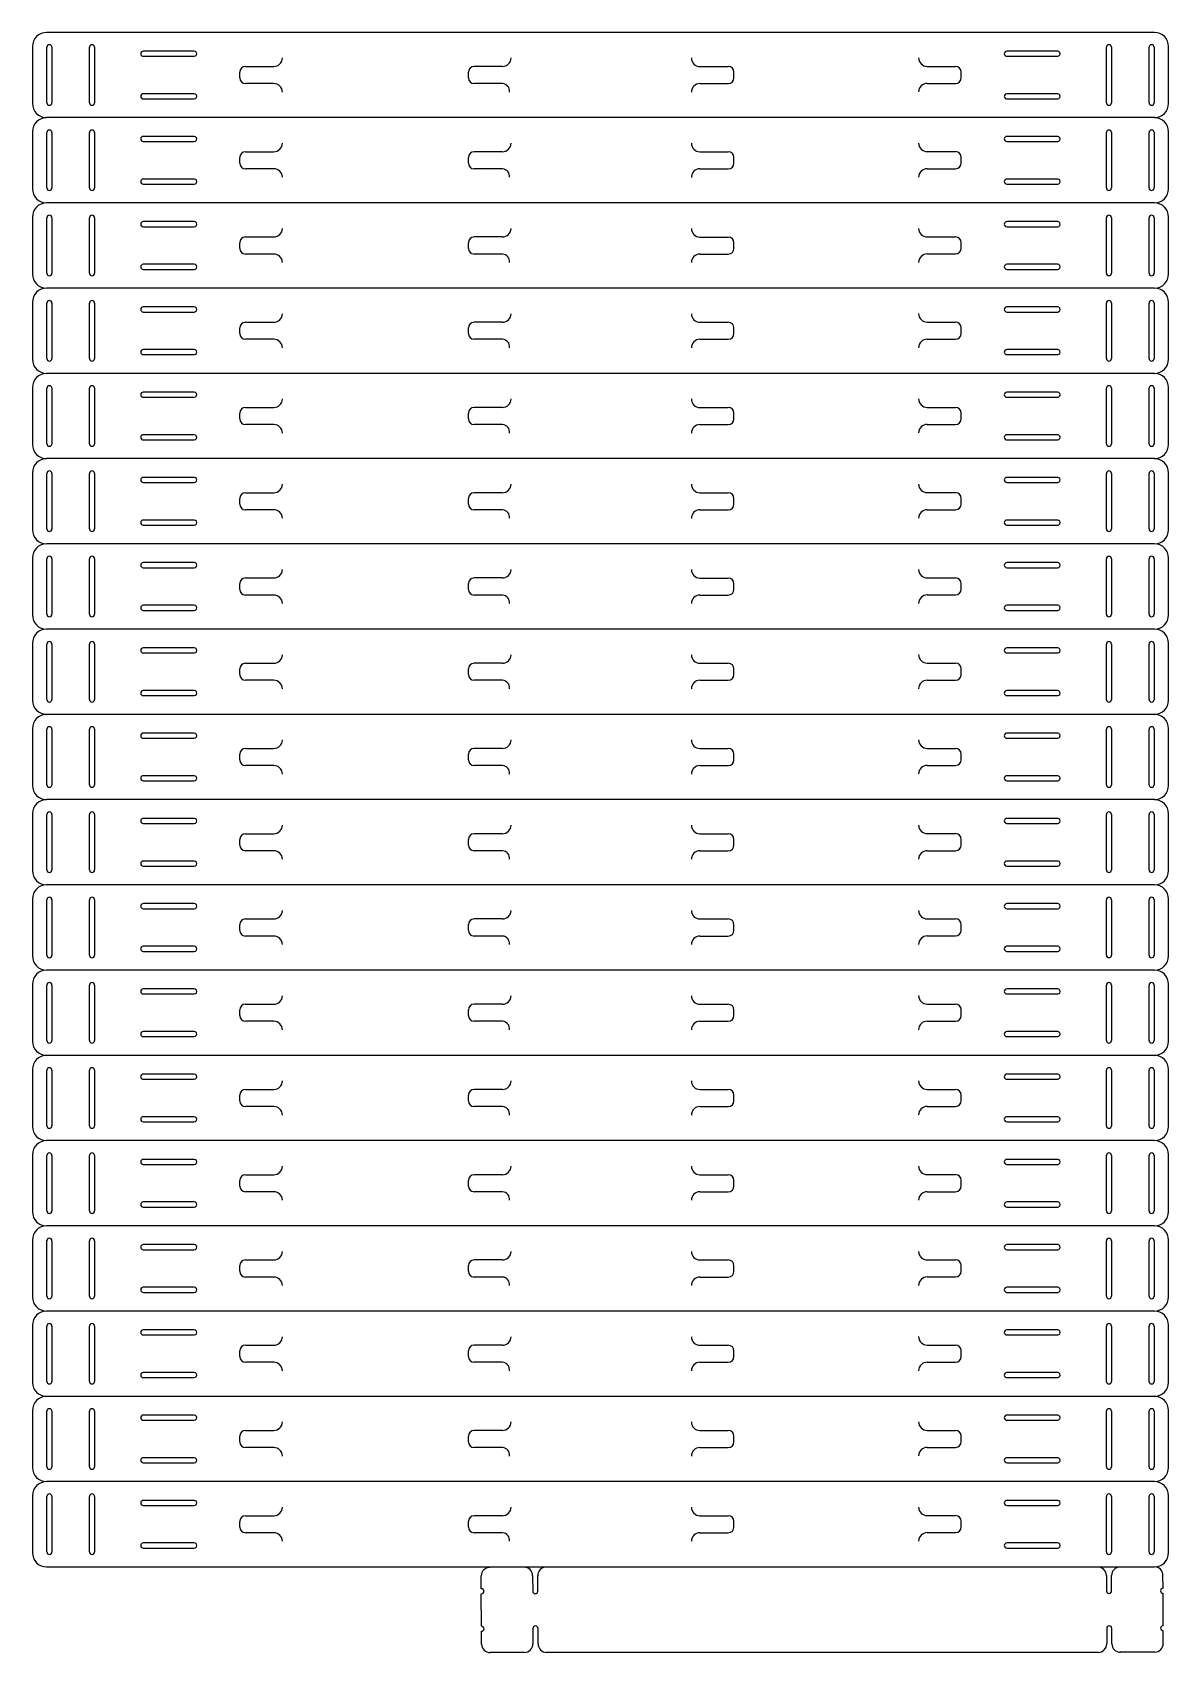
# Model space of a CAD drawing. Header units: millimetres. Extents: x 6 to 888, y 1 to 578.
# Drawn here: x 6 to 406, y 8 to 578 of the extents above; entities that cross this region are included whole.
import ezdxf

# ---------------------------------------------------------------- set-up
doc = ezdxf.new("R2010")
doc.units = ezdxf.units.MM

msp = doc.modelspace()

# ---------------------------------------------------------------- linework, layer by layer
for p, q in [((401.11, 578.48), (11.11, 578.48)), ((6.11, 573.48), (6.11, 553.48)), ((11.21, 553.73), (11.21, 573.23)), ((13.01, 573.23), (13.01, 553.73)), ((26.21, 553.73), (26.21, 573.23)), ((28.01, 573.23), (28.01, 553.73)), ((63.06, 571.88), (45.16, 571.88)), ((367.06, 571.88), (349.16, 571.88)), ((384.21, 553.73), (384.21, 573.23)), ((386.01, 573.23), (386.01, 553.73)), ((399.21, 553.73), (399.21, 573.23)), ((401.01, 573.23), (401.01, 553.73)), ((406.11, 553.48), (406.11, 573.48)), ((45.16, 570.08), (63.06, 570.08)), ((79.11, 562.48), (79.11, 564.48)), ((81.11, 566.48), (91.11, 566.48)), ((159.62, 562.48), (159.62, 564.48)), ((171.62, 566.48), (161.62, 566.48)), ((241.11, 566.47), (251.11, 566.47)), ((253.11, 562.47), (253.11, 564.47)), ((321.12, 566.51), (331.12, 566.51)), ((333.12, 562.51), (333.12, 564.51)), ((349.16, 570.08), (367.06, 570.08)), ((91.11, 560.48), (81.11, 560.48)), ((171.62, 560.48), (161.62, 560.48)), ((241.11, 560.47), (251.11, 560.47)), ((321.12, 560.51), (331.12, 560.51)), ((63.06, 556.88), (45.16, 556.88)), ((45.16, 555.08), (63.06, 555.08)), ((367.06, 556.88), (349.16, 556.88)), ((349.16, 555.08), (367.06, 555.08)), ((401.11, 548.48), (11.11, 548.48)), ((6.11, 543.48), (6.11, 523.48)), ((11.21, 523.73), (11.21, 543.23)), ((13.01, 543.23), (13.01, 523.73)), ((26.21, 523.73), (26.21, 543.23)), ((28.01, 543.23), (28.01, 523.73)), ((63.06, 541.88), (45.16, 541.88)), ((367.06, 541.88), (349.16, 541.88)), ((384.21, 523.73), (384.21, 543.23)), ((386.01, 543.23), (386.01, 523.73)), ((399.21, 523.73), (399.21, 543.23)), ((401.01, 543.23), (401.01, 523.73)), ((406.11, 523.48), (406.11, 543.48)), ((45.16, 540.08), (63.06, 540.08)), ((81.11, 536.48), (91.11, 536.48)), ((171.62, 536.48), (161.62, 536.48)), ((241.11, 536.47), (251.11, 536.47)), ((321.12, 536.51), (331.12, 536.51)), ((349.16, 540.08), (367.06, 540.08)), ((79.11, 532.48), (79.11, 534.48)), ((91.11, 530.48), (81.11, 530.48)), ((159.62, 532.48), (159.62, 534.48)), ((171.62, 530.48), (161.62, 530.48)), ((241.11, 530.47), (251.11, 530.47)), ((253.11, 532.47), (253.11, 534.47)), ((321.12, 530.51), (331.12, 530.51)), ((333.12, 532.51), (333.12, 534.51)), ((63.06, 526.88), (45.16, 526.88)), ((45.16, 525.08), (63.06, 525.08)), ((367.06, 526.88), (349.16, 526.88)), ((349.16, 525.08), (367.06, 525.08)), ((6.11, 513.48), (6.11, 493.48)), ((401.11, 518.48), (11.11, 518.48)), ((11.21, 493.73), (11.21, 513.23)), ((13.01, 513.23), (13.01, 493.73)), ((26.21, 493.73), (26.21, 513.23)), ((28.01, 513.23), (28.01, 493.73)), ((384.21, 493.73), (384.21, 513.23)), ((386.01, 513.23), (386.01, 493.73)), ((399.21, 493.73), (399.21, 513.23)), ((401.01, 513.23), (401.01, 493.73)), ((406.11, 493.48), (406.11, 513.48)), ((63.06, 511.88), (45.16, 511.88)), ((45.16, 510.08), (63.06, 510.08)), ((367.06, 511.88), (349.16, 511.88)), ((349.16, 510.08), (367.06, 510.08)), ((79.11, 502.48), (79.11, 504.48)), ((81.11, 506.48), (91.11, 506.48)), ((159.62, 502.48), (159.62, 504.48)), ((171.62, 506.48), (161.62, 506.48)), ((241.11, 506.47), (251.11, 506.47)), ((253.11, 502.47), (253.11, 504.47)), ((321.12, 506.51), (331.12, 506.51)), ((333.12, 502.51), (333.12, 504.51)), ((63.06, 496.88), (45.16, 496.88)), ((91.11, 500.48), (81.11, 500.48)), ((171.62, 500.48), (161.62, 500.48)), ((241.11, 500.47), (251.11, 500.47)), ((321.12, 500.51), (331.12, 500.51)), ((367.06, 496.88), (349.16, 496.88)), ((45.16, 495.08), (63.06, 495.08)), ((349.16, 495.08), (367.06, 495.08)), ((401.11, 488.48), (11.11, 488.48)), ((6.11, 483.48), (6.11, 463.48)), ((11.21, 463.73), (11.21, 483.23)), ((13.01, 483.23), (13.01, 463.73)), ((26.21, 463.73), (26.21, 483.23)), ((28.01, 483.23), (28.01, 463.73)), ((63.06, 481.88), (45.16, 481.88)), ((45.16, 480.08), (63.06, 480.08)), ((367.06, 481.88), (349.16, 481.88)), ((349.16, 480.08), (367.06, 480.08)), ((384.21, 463.73), (384.21, 483.23)), ((386.01, 483.23), (386.01, 463.73)), ((399.21, 463.73), (399.21, 483.23)), ((401.01, 483.23), (401.01, 463.73)), ((406.11, 463.48), (406.11, 483.48)), ((79.11, 472.48), (79.11, 474.48)), ((81.11, 476.48), (91.11, 476.48)), ((159.62, 472.48), (159.62, 474.48)), ((171.62, 476.48), (161.62, 476.48)), ((241.11, 476.47), (251.11, 476.47)), ((253.11, 472.47), (253.11, 474.47)), ((321.12, 476.51), (331.12, 476.51)), ((333.12, 472.51), (333.12, 474.51)), ((91.11, 470.48), (81.11, 470.48)), ((171.62, 470.48), (161.62, 470.48)), ((241.11, 470.47), (251.11, 470.47)), ((321.12, 470.51), (331.12, 470.51)), ((63.06, 466.88), (45.16, 466.88)), ((45.16, 465.08), (63.06, 465.08)), ((367.06, 466.88), (349.16, 466.88)), ((349.16, 465.08), (367.06, 465.08)), ((401.11, 458.48), (11.11, 458.48)), ((6.11, 453.48), (6.11, 433.48)), ((11.21, 433.73), (11.21, 453.23)), ((13.01, 453.23), (13.01, 433.73)), ((26.21, 433.73), (26.21, 453.23)), ((28.01, 453.23), (28.01, 433.73)), ((63.06, 451.88), (45.16, 451.88)), ((367.06, 451.88), (349.16, 451.88)), ((384.21, 433.73), (384.21, 453.23)), ((386.01, 453.23), (386.01, 433.73)), ((399.21, 433.73), (399.21, 453.23)), ((401.01, 453.23), (401.01, 433.73)), ((406.11, 433.48), (406.11, 453.48)), ((45.16, 450.08), (63.06, 450.08)), ((81.11, 446.48), (91.11, 446.48)), ((171.62, 446.48), (161.62, 446.48)), ((241.11, 446.47), (251.11, 446.47)), ((321.12, 446.51), (331.12, 446.51)), ((349.16, 450.08), (367.06, 450.08)), ((79.11, 442.48), (79.11, 444.48)), ((91.11, 440.48), (81.11, 440.48)), ((159.62, 442.48), (159.62, 444.48)), ((171.62, 440.48), (161.62, 440.48)), ((241.11, 440.47), (251.11, 440.47)), ((253.11, 442.47), (253.11, 444.47)), ((321.12, 440.51), (331.12, 440.51)), ((333.12, 442.51), (333.12, 444.51)), ((63.06, 436.88), (45.16, 436.88)), ((45.16, 435.08), (63.06, 435.08)), ((367.06, 436.88), (349.16, 436.88)), ((349.16, 435.08), (367.06, 435.08)), ((401.11, 428.48), (11.11, 428.48)), ((6.11, 423.48), (6.11, 403.48)), ((11.21, 403.73), (11.21, 423.23)), ((13.01, 423.23), (13.01, 403.73)), ((26.21, 403.73), (26.21, 423.23)), ((28.01, 423.23), (28.01, 403.73)), ((384.21, 403.73), (384.21, 423.23)), ((386.01, 423.23), (386.01, 403.73)), ((399.21, 403.73), (399.21, 423.23)), ((401.01, 423.23), (401.01, 403.73)), ((406.11, 403.48), (406.11, 423.48)), ((63.06, 421.88), (45.16, 421.88)), ((45.16, 420.08), (63.06, 420.08)), ((81.11, 416.48), (91.11, 416.48)), ((171.62, 416.48), (161.62, 416.48)), ((241.11, 416.47), (251.11, 416.47)), ((321.12, 416.51), (331.12, 416.51)), ((367.06, 421.88), (349.16, 421.88)), ((349.16, 420.08), (367.06, 420.08)), ((79.11, 412.48), (79.11, 414.48)), ((159.62, 412.48), (159.62, 414.48)), ((253.11, 412.47), (253.11, 414.47)), ((333.12, 412.51), (333.12, 414.51)), ((63.06, 406.88), (45.16, 406.88)), ((45.16, 405.08), (63.06, 405.08)), ((91.11, 410.48), (81.11, 410.48)), ((171.62, 410.48), (161.62, 410.48)), ((241.11, 410.47), (251.11, 410.47)), ((321.12, 410.51), (331.12, 410.51)), ((367.06, 406.88), (349.16, 406.88)), ((349.16, 405.08), (367.06, 405.08)), ((6.11, 393.48), (6.11, 373.48)), ((401.11, 398.48), (11.11, 398.48)), ((406.11, 373.48), (406.11, 393.48)), ((11.21, 373.73), (11.21, 393.23)), ((13.01, 393.23), (13.01, 373.73)), ((26.21, 373.73), (26.21, 393.23)), ((28.01, 393.23), (28.01, 373.73)), ((63.06, 391.88), (45.16, 391.88)), ((45.16, 390.08), (63.06, 390.08)), ((367.06, 391.88), (349.16, 391.88)), ((349.16, 390.08), (367.06, 390.08)), ((384.21, 373.73), (384.21, 393.23)), ((386.01, 393.23), (386.01, 373.73)), ((399.21, 373.73), (399.21, 393.23)), ((401.01, 393.23), (401.01, 373.73)), ((79.11, 382.48), (79.11, 384.48)), ((81.11, 386.48), (91.11, 386.48)), ((159.62, 382.48), (159.62, 384.48)), ((171.62, 386.48), (161.62, 386.48)), ((241.11, 386.47), (251.11, 386.47)), ((253.11, 382.47), (253.11, 384.47)), ((321.12, 386.51), (331.12, 386.51)), ((333.12, 382.51), (333.12, 384.51)), ((63.06, 376.88), (45.16, 376.88)), ((91.11, 380.48), (81.11, 380.48)), ((171.62, 380.48), (161.62, 380.48)), ((241.11, 380.47), (251.11, 380.47)), ((321.12, 380.51), (331.12, 380.51)), ((367.06, 376.88), (349.16, 376.88)), ((45.16, 375.08), (63.06, 375.08)), ((349.16, 375.08), (367.06, 375.08)), ((401.11, 368.48), (11.11, 368.48)), ((6.11, 363.48), (6.11, 343.48)), ((11.21, 343.73), (11.21, 363.23)), ((13.01, 363.23), (13.01, 343.73)), ((26.21, 343.73), (26.21, 363.23)), ((28.01, 363.23), (28.01, 343.73)), ((63.06, 361.88), (45.16, 361.88)), ((45.16, 360.08), (63.06, 360.08)), ((367.06, 361.88), (349.16, 361.88)), ((349.16, 360.08), (367.06, 360.08)), ((384.21, 343.73), (384.21, 363.23)), ((386.01, 363.23), (386.01, 343.73)), ((399.21, 343.73), (399.21, 363.23)), ((401.01, 363.23), (401.01, 343.73)), ((406.11, 343.48), (406.11, 363.48)), ((79.11, 352.48), (79.11, 354.48)), ((81.11, 356.48), (91.11, 356.48)), ((159.62, 352.48), (159.62, 354.48)), ((171.62, 356.48), (161.62, 356.48)), ((241.11, 356.47), (251.11, 356.47)), ((253.11, 352.47), (253.11, 354.47)), ((321.12, 356.51), (331.12, 356.51)), ((333.12, 352.51), (333.12, 354.51)), ((91.11, 350.48), (81.11, 350.48)), ((171.62, 350.48), (161.62, 350.48)), ((241.11, 350.47), (251.11, 350.47)), ((321.12, 350.51), (331.12, 350.51)), ((63.06, 346.88), (45.16, 346.88)), ((45.16, 345.08), (63.06, 345.08)), ((367.06, 346.88), (349.16, 346.88)), ((349.16, 345.08), (367.06, 345.08)), ((401.11, 338.48), (11.11, 338.48)), ((6.11, 333.48), (6.11, 313.48)), ((11.21, 313.73), (11.21, 333.23)), ((13.01, 333.23), (13.01, 313.73)), ((26.21, 313.73), (26.21, 333.23)), ((28.01, 333.23), (28.01, 313.73)), ((63.06, 331.88), (45.16, 331.88)), ((367.06, 331.88), (349.16, 331.88)), ((384.21, 313.73), (384.21, 333.23)), ((386.01, 333.23), (386.01, 313.73)), ((399.21, 313.73), (399.21, 333.23)), ((401.01, 333.23), (401.01, 313.73)), ((406.11, 313.48), (406.11, 333.48)), ((45.16, 330.08), (63.06, 330.08)), ((81.11, 326.48), (91.11, 326.48)), ((171.62, 326.48), (161.62, 326.48)), ((241.11, 326.47), (251.11, 326.47)), ((321.12, 326.51), (331.12, 326.51)), ((349.16, 330.08), (367.06, 330.08)), ((79.11, 322.48), (79.11, 324.48)), ((91.11, 320.48), (81.11, 320.48)), ((159.62, 322.48), (159.62, 324.48)), ((171.62, 320.48), (161.62, 320.48)), ((241.11, 320.47), (251.11, 320.47)), ((253.11, 322.47), (253.11, 324.47)), ((321.12, 320.51), (331.12, 320.51)), ((333.12, 322.51), (333.12, 324.51)), ((63.06, 316.88), (45.16, 316.88)), ((45.16, 315.08), (63.06, 315.08)), ((367.06, 316.88), (349.16, 316.88)), ((349.16, 315.08), (367.06, 315.08)), ((401.11, 308.48), (11.11, 308.48)), ((6.11, 303.48), (6.11, 283.48)), ((11.21, 283.73), (11.21, 303.23)), ((13.01, 303.23), (13.01, 283.73)), ((26.21, 283.73), (26.21, 303.23)), ((28.01, 303.23), (28.01, 283.73)), ((384.21, 283.73), (384.21, 303.23)), ((386.01, 303.23), (386.01, 283.73)), ((399.21, 283.73), (399.21, 303.23)), ((401.01, 303.23), (401.01, 283.73)), ((406.11, 283.48), (406.11, 303.48)), ((63.06, 301.88), (45.16, 301.88)), ((45.16, 300.08), (63.06, 300.08)), ((321.12, 296.51), (331.12, 296.51)), ((367.06, 301.88), (349.16, 301.88)), ((349.16, 300.08), (367.06, 300.08)), ((79.11, 292.48), (79.11, 294.48)), ((81.11, 296.48), (91.11, 296.48)), ((159.62, 292.48), (159.62, 294.48)), ((171.62, 296.48), (161.62, 296.48)), ((241.11, 296.47), (251.11, 296.47)), ((253.11, 292.47), (253.11, 294.47)), ((333.12, 292.51), (333.12, 294.51)), ((63.06, 286.88), (45.16, 286.88)), ((91.11, 290.48), (81.11, 290.48)), ((171.62, 290.48), (161.62, 290.48)), ((241.11, 290.47), (251.11, 290.47)), ((321.12, 290.51), (331.12, 290.51)), ((367.06, 286.88), (349.16, 286.88)), ((45.16, 285.08), (63.06, 285.08)), ((349.16, 285.08), (367.06, 285.08)), ((401.11, 278.48), (11.11, 278.48)), ((6.11, 273.48), (6.11, 253.48)), ((11.21, 253.73), (11.21, 273.23)), ((13.01, 273.23), (13.01, 253.73)), ((26.21, 253.73), (26.21, 273.23)), ((28.01, 273.23), (28.01, 253.73)), ((63.06, 271.88), (45.16, 271.88)), ((45.16, 270.08), (63.06, 270.08)), ((367.06, 271.88), (349.16, 271.88)), ((349.16, 270.08), (367.06, 270.08)), ((384.21, 253.73), (384.21, 273.23)), ((386.01, 273.23), (386.01, 253.73)), ((399.21, 253.73), (399.21, 273.23)), ((401.01, 273.23), (401.01, 253.73)), ((406.11, 253.48), (406.11, 273.48)), ((79.11, 262.48), (79.11, 264.48)), ((81.11, 266.48), (91.11, 266.48)), ((159.62, 262.48), (159.62, 264.48)), ((171.62, 266.48), (161.62, 266.48)), ((241.11, 266.47), (251.11, 266.47)), ((253.11, 262.47), (253.11, 264.47)), ((321.12, 266.51), (331.12, 266.51)), ((333.12, 262.51), (333.12, 264.51)), ((63.06, 256.88), (45.16, 256.88)), ((91.11, 260.48), (81.11, 260.48)), ((171.62, 260.48), (161.62, 260.48)), ((241.11, 260.47), (251.11, 260.47)), ((321.12, 260.51), (331.12, 260.51)), ((367.06, 256.88), (349.16, 256.88)), ((45.16, 255.08), (63.06, 255.08)), ((349.16, 255.08), (367.06, 255.08)), ((401.11, 248.48), (11.11, 248.48)), ((6.11, 243.48), (6.11, 223.48)), ((11.21, 223.73), (11.21, 243.23)), ((13.01, 243.23), (13.01, 223.73)), ((26.21, 223.73), (26.21, 243.23)), ((28.01, 243.23), (28.01, 223.73)), ((63.06, 241.88), (45.16, 241.88)), ((45.16, 240.08), (63.06, 240.08)), ((367.06, 241.88), (349.16, 241.88)), ((349.16, 240.08), (367.06, 240.08)), ((384.21, 223.73), (384.21, 243.23)), ((386.01, 243.23), (386.01, 223.73)), ((399.21, 223.73), (399.21, 243.23)), ((401.01, 243.23), (401.01, 223.73)), ((406.11, 223.48), (406.11, 243.48)), ((79.11, 232.48), (79.11, 234.48)), ((81.11, 236.48), (91.11, 236.48)), ((159.62, 232.48), (159.62, 234.48)), ((171.62, 236.48), (161.62, 236.48)), ((241.11, 236.47), (251.11, 236.47)), ((253.11, 232.47), (253.11, 234.47)), ((321.12, 236.51), (331.12, 236.51)), ((333.12, 232.51), (333.12, 234.51)), ((91.11, 230.48), (81.11, 230.48)), ((171.62, 230.48), (161.62, 230.48)), ((241.11, 230.47), (251.11, 230.47)), ((321.12, 230.51), (331.12, 230.51)), ((63.06, 226.88), (45.16, 226.88)), ((45.16, 225.08), (63.06, 225.08)), ((367.06, 226.88), (349.16, 226.88)), ((349.16, 225.08), (367.06, 225.08)), ((401.11, 218.48), (11.11, 218.48)), ((6.11, 213.48), (6.11, 193.48)), ((11.21, 193.73), (11.21, 213.23)), ((13.01, 213.23), (13.01, 193.73)), ((26.21, 193.73), (26.21, 213.23)), ((28.01, 213.23), (28.01, 193.73)), ((63.06, 211.88), (45.16, 211.88)), ((367.06, 211.88), (349.16, 211.88)), ((384.21, 193.73), (384.21, 213.23)), ((386.01, 213.23), (386.01, 193.73)), ((399.21, 193.73), (399.21, 213.23)), ((401.01, 213.23), (401.01, 193.73)), ((406.11, 193.48), (406.11, 213.48)), ((45.16, 210.08), (63.06, 210.08)), ((81.11, 206.48), (91.11, 206.48)), ((171.62, 206.48), (161.62, 206.48)), ((241.11, 206.47), (251.11, 206.47)), ((321.12, 206.51), (331.12, 206.51)), ((349.16, 210.08), (367.06, 210.08)), ((79.11, 202.48), (79.11, 204.48)), ((91.11, 200.48), (81.11, 200.48)), ((159.62, 202.48), (159.62, 204.48)), ((171.62, 200.48), (161.62, 200.48)), ((241.11, 200.47), (251.11, 200.47)), ((253.11, 202.47), (253.11, 204.47)), ((321.12, 200.51), (331.12, 200.51)), ((333.12, 202.51), (333.12, 204.51)), ((63.06, 196.88), (45.16, 196.88)), ((45.16, 195.08), (63.06, 195.08)), ((367.06, 196.88), (349.16, 196.88)), ((349.16, 195.08), (367.06, 195.08)), ((401.11, 188.48), (11.11, 188.48)), ((6.11, 183.48), (6.11, 163.48)), ((11.21, 163.73), (11.21, 183.23)), ((13.01, 183.23), (13.01, 163.73)), ((26.21, 163.73), (26.21, 183.23)), ((28.01, 183.23), (28.01, 163.73)), ((384.21, 163.73), (384.21, 183.23)), ((386.01, 183.23), (386.01, 163.73)), ((399.21, 163.73), (399.21, 183.23)), ((401.01, 183.23), (401.01, 163.73)), ((406.11, 163.48), (406.11, 183.48)), ((63.06, 181.88), (45.16, 181.88)), ((45.16, 180.08), (63.06, 180.08)), ((367.06, 181.88), (349.16, 181.88)), ((349.16, 180.08), (367.06, 180.08)), ((79.11, 172.48), (79.11, 174.48)), ((81.11, 176.48), (91.11, 176.48)), ((159.62, 172.48), (159.62, 174.48)), ((171.62, 176.48), (161.62, 176.48)), ((241.11, 176.47), (251.11, 176.47)), ((253.11, 172.47), (253.11, 174.47)), ((321.12, 176.51), (331.12, 176.51)), ((333.12, 172.51), (333.12, 174.51)), ((63.06, 166.88), (45.16, 166.88)), ((91.11, 170.48), (81.11, 170.48)), ((171.62, 170.48), (161.62, 170.48)), ((241.11, 170.47), (251.11, 170.47)), ((321.12, 170.51), (331.12, 170.51)), ((367.06, 166.88), (349.16, 166.88)), ((45.16, 165.08), (63.06, 165.08)), ((349.16, 165.08), (367.06, 165.08)), ((401.11, 158.48), (11.11, 158.48)), ((6.11, 153.48), (6.11, 133.48)), ((11.21, 133.73), (11.21, 153.23)), ((13.01, 153.23), (13.01, 133.73)), ((26.21, 133.73), (26.21, 153.23)), ((28.01, 153.23), (28.01, 133.73)), ((63.06, 151.88), (45.16, 151.88)), ((45.16, 150.08), (63.06, 150.08)), ((367.06, 151.88), (349.16, 151.88)), ((349.16, 150.08), (367.06, 150.08)), ((384.21, 133.73), (384.21, 153.23)), ((386.01, 153.23), (386.01, 133.73)), ((399.21, 133.73), (399.21, 153.23)), ((401.01, 153.23), (401.01, 133.73)), ((406.11, 133.48), (406.11, 153.48)), ((79.11, 142.48), (79.11, 144.48)), ((81.11, 146.48), (91.11, 146.48)), ((159.62, 142.48), (159.62, 144.48)), ((171.62, 146.48), (161.62, 146.48)), ((241.11, 146.47), (251.11, 146.47)), ((253.11, 142.47), (253.11, 144.47)), ((321.12, 146.51), (331.12, 146.51)), ((333.12, 142.51), (333.12, 144.51)), ((63.06, 136.88), (45.16, 136.88)), ((91.11, 140.48), (81.11, 140.48)), ((171.62, 140.48), (161.62, 140.48)), ((241.11, 140.47), (251.11, 140.47)), ((321.12, 140.51), (331.12, 140.51)), ((367.06, 136.88), (349.16, 136.88)), ((45.16, 135.08), (63.06, 135.08)), ((349.16, 135.08), (367.06, 135.08)), ((401.11, 128.48), (11.11, 128.48)), ((6.11, 123.48), (6.11, 103.48)), ((11.21, 103.73), (11.21, 123.23)), ((13.01, 123.23), (13.01, 103.73)), ((26.21, 103.73), (26.21, 123.23)), ((28.01, 123.23), (28.01, 103.73)), ((63.06, 121.88), (45.16, 121.88)), ((45.16, 120.08), (63.06, 120.08)), ((367.06, 121.88), (349.16, 121.88)), ((349.16, 120.08), (367.06, 120.08)), ((384.21, 103.73), (384.21, 123.23)), ((386.01, 123.23), (386.01, 103.73)), ((399.21, 103.73), (399.21, 123.23)), ((401.01, 123.23), (401.01, 103.73)), ((406.11, 103.48), (406.11, 123.48)), ((79.11, 112.48), (79.11, 114.48)), ((81.11, 116.48), (91.11, 116.48)), ((159.62, 112.48), (159.62, 114.48)), ((171.62, 116.48), (161.62, 116.48)), ((241.11, 116.47), (251.11, 116.47)), ((253.11, 112.47), (253.11, 114.47)), ((321.12, 116.51), (331.12, 116.51)), ((333.12, 112.51), (333.12, 114.51)), ((91.11, 110.48), (81.11, 110.48)), ((171.62, 110.48), (161.62, 110.48)), ((241.11, 110.47), (251.11, 110.47)), ((321.12, 110.51), (331.12, 110.51)), ((63.06, 106.88), (45.16, 106.88)), ((45.16, 105.08), (63.06, 105.08)), ((367.06, 106.88), (349.16, 106.88)), ((349.16, 105.08), (367.06, 105.08)), ((401.11, 98.48), (11.11, 98.48)), ((6.11, 93.48), (6.11, 73.48)), ((11.21, 73.73), (11.21, 93.23)), ((13.01, 93.23), (13.01, 73.73)), ((26.21, 73.73), (26.21, 93.23)), ((28.01, 93.23), (28.01, 73.73)), ((63.06, 91.88), (45.16, 91.88)), ((367.06, 91.88), (349.16, 91.88)), ((384.21, 73.73), (384.21, 93.23)), ((386.01, 93.23), (386.01, 73.73)), ((399.21, 73.73), (399.21, 93.23)), ((401.01, 93.23), (401.01, 73.73)), ((406.11, 73.48), (406.11, 93.48)), ((45.16, 90.08), (63.06, 90.08)), ((81.11, 86.48), (91.11, 86.48)), ((171.62, 86.48), (161.62, 86.48)), ((241.11, 86.47), (251.11, 86.47)), ((321.12, 86.51), (331.12, 86.51)), ((349.16, 90.08), (367.06, 90.08)), ((79.11, 82.48), (79.11, 84.48)), ((91.11, 80.48), (81.11, 80.48)), ((159.62, 82.48), (159.62, 84.48)), ((171.62, 80.48), (161.62, 80.48)), ((241.11, 80.47), (251.11, 80.47)), ((253.11, 82.47), (253.11, 84.47)), ((321.12, 80.51), (331.12, 80.51)), ((333.12, 82.51), (333.12, 84.51)), ((63.06, 76.88), (45.16, 76.88)), ((45.16, 75.08), (63.06, 75.08)), ((367.06, 76.88), (349.16, 76.88)), ((349.16, 75.08), (367.06, 75.08)), ((401.11, 68.48), (11.11, 68.48)), ((6.11, 63.48), (6.11, 43.48)), ((11.21, 43.73), (11.21, 63.23)), ((13.01, 63.23), (13.01, 43.73)), ((26.21, 43.73), (26.21, 63.23)), ((28.01, 63.23), (28.01, 43.73)), ((384.21, 43.73), (384.21, 63.23)), ((386.01, 63.23), (386.01, 43.73)), ((399.21, 43.73), (399.21, 63.23)), ((401.01, 63.23), (401.01, 43.73)), ((406.11, 43.48), (406.11, 63.48)), ((63.06, 61.88), (45.16, 61.88)), ((45.16, 60.08), (63.06, 60.08)), ((367.06, 61.88), (349.16, 61.88)), ((349.16, 60.08), (367.06, 60.08)), ((79.11, 52.48), (79.11, 54.48)), ((81.11, 56.48), (91.11, 56.48)), ((159.62, 52.48), (159.62, 54.48)), ((171.62, 56.48), (161.62, 56.48)), ((241.11, 56.47), (251.11, 56.47)), ((253.11, 52.47), (253.11, 54.47)), ((321.12, 56.51), (331.12, 56.51)), ((333.12, 52.51), (333.12, 54.51)), ((63.06, 46.88), (45.16, 46.88)), ((91.11, 50.48), (81.11, 50.48)), ((171.62, 50.48), (161.62, 50.48)), ((241.11, 50.47), (251.11, 50.47)), ((321.12, 50.51), (331.12, 50.51)), ((367.06, 46.88), (349.16, 46.88)), ((45.16, 45.08), (63.06, 45.08)), ((349.16, 45.08), (367.06, 45.08)), ((11.11, 38.48), (401.11, 38.48)), ((164.15, 30.79), (164.13, 35.29)), ((182.23, 35.37), (182.26, 29.97)), ((184.06, 29.98), (184.03, 35.38)), ((384.23, 35.4), (384.25, 30)), ((386.05, 30.01), (386.03, 35.41)), ((404.15, 30.99), (404.13, 35.49)), ((164.21, 17.59), (164.16, 28.99)), ((404.2, 17.79), (404.15, 29.19)), ((164.24, 11.29), (164.22, 15.79)), ((182.31, 16.77), (182.34, 11.37)), ((184.14, 11.38), (184.11, 16.78)), ((384.31, 16.8), (384.33, 11.4)), ((386.13, 11.41), (386.11, 16.81)), ((404.23, 11.49), (404.21, 15.99)), ((179.35, 8.36), (167.12, 8.3)), ((381.34, 8.39), (187.02, 8.39)), ((401.11, 8.48), (389.01, 8.42)), ((401.24, 8.48), (389.14, 8.42))]:
    msp.add_line(p, q)
for centre, radius, start, end in [((11.11, 573.48), 5, 90, 180), ((401.11, 573.48), 5, 0, 90), ((12.11, 573.23), 0.9, 0, 180), ((27.11, 573.23), 0.9, 0, 180), ((45.16, 570.98), 0.9, 90, 269.9777), ((63.06, 570.98), 0.9, 270, 90.0011), ((349.16, 570.98), 0.9, 90, 269.9777), ((367.06, 570.98), 0.9, 270, 90.0011), ((385.11, 573.23), 0.9, 0, 180), ((400.11, 573.23), 0.9, 0, 180), ((81.11, 564.48), 2, 90, 180), ((161.62, 564.48), 2, 90, 180), ((251.11, 564.47), 2, 0, 90), ((331.12, 564.51), 2, 0, 90), ((81.11, 562.48), 2, 180, 270), ((161.62, 562.48), 2, 180, 270), ((251.11, 562.47), 2, 270, 0), ((331.12, 562.51), 2, 270, 0), ((11.11, 553.48), 5, 180, 270), ((12.11, 553.73), 0.9, 180, 0), ((27.11, 553.73), 0.9, 180, 0), ((45.16, 555.98), 0.9, 90, 269.9777), ((63.06, 555.98), 0.9, 270, 90.0011), ((349.16, 555.98), 0.9, 90, 269.9777), ((367.06, 555.98), 0.9, 270, 90.0011), ((385.11, 553.73), 0.9, 180, 0), ((400.11, 553.73), 0.9, 180, 0), ((401.11, 553.48), 5, 270, 0), ((11.11, 543.48), 5, 90, 180), ((401.11, 543.48), 5, 0, 90), ((12.11, 543.23), 0.9, 0, 180), ((27.11, 543.23), 0.9, 0, 180), ((45.16, 540.98), 0.9, 90, 269.9777), ((63.06, 540.98), 0.9, 270, 90.0011), ((349.16, 540.98), 0.9, 90, 269.9777), ((367.06, 540.98), 0.9, 270, 90.0011), ((385.11, 543.23), 0.9, 0, 180), ((400.11, 543.23), 0.9, 0, 180), ((81.11, 534.48), 2, 90, 180), ((161.62, 534.48), 2, 90, 180), ((251.11, 534.47), 2, 0, 90), ((331.12, 534.51), 2, 0, 90), ((81.11, 532.48), 2, 180, 270), ((161.62, 532.48), 2, 180, 270), ((251.11, 532.47), 2, 270, 0), ((331.12, 532.51), 2, 270, 0), ((45.16, 525.98), 0.9, 90, 269.9777), ((63.06, 525.98), 0.9, 270, 90.0011), ((349.16, 525.98), 0.9, 90, 269.9777), ((367.06, 525.98), 0.9, 270, 90.0011), ((11.11, 523.48), 5, 180, 270), ((12.11, 523.73), 0.9, 180, 0), ((27.11, 523.73), 0.9, 180, 0), ((385.11, 523.73), 0.9, 180, 0), ((400.11, 523.73), 0.9, 180, 0), ((401.11, 523.48), 5, 270, 0), ((11.11, 513.48), 5, 90, 180), ((12.11, 513.23), 0.9, 0, 180), ((27.11, 513.23), 0.9, 0, 180), ((385.11, 513.23), 0.9, 0, 180), ((400.11, 513.23), 0.9, 0, 180), ((401.11, 513.48), 5, 0, 90), ((45.16, 510.98), 0.9, 90, 269.9777), ((63.06, 510.98), 0.9, 270, 90.0011), ((349.16, 510.98), 0.9, 90, 269.9777), ((367.06, 510.98), 0.9, 270, 90.0011), ((81.11, 504.48), 2, 90, 180), ((81.11, 502.48), 2, 180, 270), ((161.62, 504.48), 2, 90, 180), ((161.62, 502.48), 2, 180, 270), ((251.11, 504.47), 2, 0, 90), ((251.11, 502.47), 2, 270, 0), ((331.12, 504.51), 2, 0, 90), ((331.12, 502.51), 2, 270, 0), ((45.16, 495.98), 0.9, 90, 269.9777), ((63.06, 495.98), 0.9, 270, 90.0011), ((349.16, 495.98), 0.9, 90, 269.9777), ((367.06, 495.98), 0.9, 270, 90.0011), ((11.11, 493.48), 5, 180, 270), ((12.11, 493.73), 0.9, 180, 0), ((27.11, 493.73), 0.9, 180, 0), ((385.11, 493.73), 0.9, 180, 0), ((400.11, 493.73), 0.9, 180, 0), ((401.11, 493.48), 5, 270, 0), ((11.11, 483.48), 5, 90, 180), ((401.11, 483.48), 5, 0, 90), ((12.11, 483.23), 0.9, 0, 180), ((27.11, 483.23), 0.9, 0, 180), ((45.16, 480.98), 0.9, 90, 269.9777), ((63.06, 480.98), 0.9, 270, 90.0011), ((349.16, 480.98), 0.9, 90, 269.9777), ((367.06, 480.98), 0.9, 270, 90.0011), ((385.11, 483.23), 0.9, 0, 180), ((400.11, 483.23), 0.9, 0, 180), ((81.11, 474.48), 2, 90, 180), ((161.62, 474.48), 2, 90, 180), ((251.11, 474.47), 2, 0, 90), ((331.12, 474.51), 2, 0, 90), ((81.11, 472.48), 2, 180, 270), ((161.62, 472.48), 2, 180, 270), ((251.11, 472.47), 2, 270, 0), ((331.12, 472.51), 2, 270, 0), ((11.11, 463.48), 5, 180, 270), ((12.11, 463.73), 0.9, 180, 0), ((27.11, 463.73), 0.9, 180, 0), ((45.16, 465.98), 0.9, 90, 269.9777), ((63.06, 465.98), 0.9, 270, 90.0011), ((349.16, 465.98), 0.9, 90, 269.9777), ((367.06, 465.98), 0.9, 270, 90.0011), ((385.11, 463.73), 0.9, 180, 0), ((400.11, 463.73), 0.9, 180, 0), ((401.11, 463.48), 5, 270, 0), ((11.11, 453.48), 5, 90, 180), ((401.11, 453.48), 5, 0, 90), ((12.11, 453.23), 0.9, 0, 180), ((27.11, 453.23), 0.9, 0, 180), ((45.16, 450.98), 0.9, 90, 269.9777), ((63.06, 450.98), 0.9, 270, 90.0011), ((349.16, 450.98), 0.9, 90, 269.9777), ((367.06, 450.98), 0.9, 270, 90.0011), ((385.11, 453.23), 0.9, 0, 180), ((400.11, 453.23), 0.9, 0, 180), ((81.11, 444.48), 2, 90, 180), ((161.62, 444.48), 2, 90, 180), ((251.11, 444.47), 2, 0, 90), ((331.12, 444.51), 2, 0, 90), ((81.11, 442.48), 2, 180, 270), ((161.62, 442.48), 2, 180, 270), ((251.11, 442.47), 2, 270, 0), ((331.12, 442.51), 2, 270, 0), ((11.11, 433.48), 5, 180, 270), ((12.11, 433.73), 0.9, 180, 0), ((27.11, 433.73), 0.9, 180, 0), ((45.16, 435.98), 0.9, 90, 269.9777), ((63.06, 435.98), 0.9, 270, 90.0011), ((349.16, 435.98), 0.9, 90, 269.9777), ((367.06, 435.98), 0.9, 270, 90.0011), ((385.11, 433.73), 0.9, 180, 0), ((400.11, 433.73), 0.9, 180, 0), ((401.11, 433.48), 5, 270, 0), ((11.11, 423.48), 5, 90, 180), ((401.11, 423.48), 5, 0, 90), ((12.11, 423.23), 0.9, 0, 180), ((27.11, 423.23), 0.9, 0, 180), ((385.11, 423.23), 0.9, 0, 180), ((400.11, 423.23), 0.9, 0, 180), ((45.16, 420.98), 0.9, 90, 269.9777), ((63.06, 420.98), 0.9, 270, 90.0011), ((81.11, 414.48), 2, 90, 180), ((161.62, 414.48), 2, 90, 180), ((251.11, 414.47), 2, 0, 90), ((331.12, 414.51), 2, 0, 90), ((349.16, 420.98), 0.9, 90, 269.9777), ((367.06, 420.98), 0.9, 270, 90.0011), ((81.11, 412.48), 2, 180, 270), ((161.62, 412.48), 2, 180, 270), ((251.11, 412.47), 2, 270, 0), ((331.12, 412.51), 2, 270, 0), ((45.16, 405.98), 0.9, 90, 269.9777), ((63.06, 405.98), 0.9, 270, 90.0011), ((349.16, 405.98), 0.9, 90, 269.9777), ((367.06, 405.98), 0.9, 270, 90.0011), ((11.11, 403.48), 5, 180, 270), ((12.11, 403.73), 0.9, 180, 0), ((27.11, 403.73), 0.9, 180, 0), ((385.11, 403.73), 0.9, 180, 0), ((400.11, 403.73), 0.9, 180, 0), ((401.11, 403.48), 5, 270, 0), ((11.11, 393.48), 5, 90, 180), ((12.11, 393.23), 0.9, 0, 180), ((27.11, 393.23), 0.9, 0, 180), ((385.11, 393.23), 0.9, 0, 180), ((400.11, 393.23), 0.9, 0, 180), ((401.11, 393.48), 5, 0, 90), ((45.16, 390.98), 0.9, 90, 269.9777), ((63.06, 390.98), 0.9, 270, 90.0011), ((349.16, 390.98), 0.9, 90, 269.9777), ((367.06, 390.98), 0.9, 270, 90.0011), ((81.11, 384.48), 2, 90, 180), ((81.11, 382.48), 2, 180, 270), ((161.62, 384.48), 2, 90, 180), ((161.62, 382.48), 2, 180, 270), ((251.11, 384.47), 2, 0, 90), ((251.11, 382.47), 2, 270, 0), ((331.12, 384.51), 2, 0, 90), ((331.12, 382.51), 2, 270, 0), ((45.16, 375.98), 0.9, 90, 269.9777), ((63.06, 375.98), 0.9, 270, 90.0011), ((349.16, 375.98), 0.9, 90, 269.9777), ((367.06, 375.98), 0.9, 270, 90.0011), ((11.11, 373.48), 5, 180, 270), ((12.11, 373.73), 0.9, 180, 0), ((27.11, 373.73), 0.9, 180, 0), ((385.11, 373.73), 0.9, 180, 0), ((400.11, 373.73), 0.9, 180, 0), ((401.11, 373.48), 5, 270, 0), ((11.11, 363.48), 5, 90, 180), ((401.11, 363.48), 5, 0, 90), ((12.11, 363.23), 0.9, 0, 180), ((27.11, 363.23), 0.9, 0, 180), ((45.16, 360.98), 0.9, 90, 269.9777), ((63.06, 360.98), 0.9, 270, 90.0011), ((349.16, 360.98), 0.9, 90, 269.9777), ((367.06, 360.98), 0.9, 270, 90.0011), ((385.11, 363.23), 0.9, 0, 180), ((400.11, 363.23), 0.9, 0, 180), ((81.11, 354.48), 2, 90, 180), ((161.62, 354.48), 2, 90, 180), ((251.11, 354.47), 2, 0, 90), ((331.12, 354.51), 2, 0, 90), ((81.11, 352.48), 2, 180, 270), ((161.62, 352.48), 2, 180, 270), ((251.11, 352.47), 2, 270, 0), ((331.12, 352.51), 2, 270, 0), ((11.11, 343.48), 5, 180, 270), ((12.11, 343.73), 0.9, 180, 0), ((27.11, 343.73), 0.9, 180, 0), ((45.16, 345.98), 0.9, 90, 269.9777), ((63.06, 345.98), 0.9, 270, 90.0011), ((349.16, 345.98), 0.9, 90, 269.9777), ((367.06, 345.98), 0.9, 270, 90.0011), ((385.11, 343.73), 0.9, 180, 0), ((400.11, 343.73), 0.9, 180, 0), ((401.11, 343.48), 5, 270, 0), ((11.11, 333.48), 5, 90, 180), ((401.11, 333.48), 5, 0, 90), ((12.11, 333.23), 0.9, 0, 180), ((27.11, 333.23), 0.9, 0, 180), ((45.16, 330.98), 0.9, 90, 269.9777), ((63.06, 330.98), 0.9, 270, 90.0011), ((349.16, 330.98), 0.9, 90, 269.9777), ((367.06, 330.98), 0.9, 270, 90.0011), ((385.11, 333.23), 0.9, 0, 180), ((400.11, 333.23), 0.9, 0, 180), ((81.11, 324.48), 2, 90, 180), ((161.62, 324.48), 2, 90, 180), ((251.11, 324.47), 2, 0, 90), ((331.12, 324.51), 2, 0, 90), ((81.11, 322.48), 2, 180, 270), ((161.62, 322.48), 2, 180, 270), ((251.11, 322.47), 2, 270, 0), ((331.12, 322.51), 2, 270, 0), ((12.11, 313.73), 0.9, 180, 0), ((27.11, 313.73), 0.9, 180, 0), ((45.16, 315.98), 0.9, 90, 269.9777), ((63.06, 315.98), 0.9, 270, 90.0011), ((349.16, 315.98), 0.9, 90, 269.9777), ((367.06, 315.98), 0.9, 270, 90.0011), ((385.11, 313.73), 0.9, 180, 0), ((400.11, 313.73), 0.9, 180, 0), ((11.11, 313.48), 5, 180, 270), ((11.11, 303.48), 5, 90, 180), ((401.11, 313.48), 5, 270, 0), ((401.11, 303.48), 5, 0, 90), ((12.11, 303.23), 0.9, 0, 180), ((27.11, 303.23), 0.9, 0, 180), ((385.11, 303.23), 0.9, 0, 180), ((400.11, 303.23), 0.9, 0, 180), ((45.16, 300.98), 0.9, 90, 269.9777), ((63.06, 300.98), 0.9, 270, 90.0011), ((331.12, 294.51), 2, 0, 90), ((349.16, 300.98), 0.9, 90, 269.9777), ((367.06, 300.98), 0.9, 270, 90.0011), ((81.11, 294.48), 2, 90, 180), ((81.11, 292.48), 2, 180, 270), ((161.62, 294.48), 2, 90, 180), ((161.62, 292.48), 2, 180, 270), ((251.11, 294.47), 2, 0, 90), ((251.11, 292.47), 2, 270, 0), ((331.12, 292.51), 2, 270, 0), ((45.16, 285.98), 0.9, 90, 269.9777), ((63.06, 285.98), 0.9, 270, 90.0011), ((349.16, 285.98), 0.9, 90, 269.9777), ((367.06, 285.98), 0.9, 270, 90.0011), ((11.11, 283.48), 5, 180, 270), ((12.11, 283.73), 0.9, 180, 0), ((27.11, 283.73), 0.9, 180, 0), ((385.11, 283.73), 0.9, 180, 0), ((400.11, 283.73), 0.9, 180, 0), ((401.11, 283.48), 5, 270, 0), ((11.11, 273.48), 5, 90, 180), ((12.11, 273.23), 0.9, 0, 180), ((27.11, 273.23), 0.9, 0, 180), ((385.11, 273.23), 0.9, 0, 180), ((400.11, 273.23), 0.9, 0, 180), ((401.11, 273.48), 5, 0, 90), ((45.16, 270.98), 0.9, 90, 269.9777), ((63.06, 270.98), 0.9, 270, 90.0011), ((349.16, 270.98), 0.9, 90, 269.9777), ((367.06, 270.98), 0.9, 270, 90.0011), ((81.11, 264.48), 2, 90, 180), ((81.11, 262.48), 2, 180, 270), ((161.62, 264.48), 2, 90, 180), ((161.62, 262.48), 2, 180, 270), ((251.11, 264.47), 2, 0, 90), ((251.11, 262.47), 2, 270, 0), ((331.12, 264.51), 2, 0, 90), ((331.12, 262.51), 2, 270, 0), ((45.16, 255.98), 0.9, 90, 269.9777), ((63.06, 255.98), 0.9, 270, 90.0011), ((349.16, 255.98), 0.9, 90, 269.9777), ((367.06, 255.98), 0.9, 270, 90.0011), ((11.11, 253.48), 5, 180, 270), ((12.11, 253.73), 0.9, 180, 0), ((27.11, 253.73), 0.9, 180, 0), ((385.11, 253.73), 0.9, 180, 0), ((400.11, 253.73), 0.9, 180, 0), ((401.11, 253.48), 5, 270, 0), ((11.11, 243.48), 5, 90, 180), ((401.11, 243.48), 5, 0, 90), ((12.11, 243.23), 0.9, 0, 180), ((27.11, 243.23), 0.9, 0, 180), ((45.16, 240.98), 0.9, 90, 269.9777), ((63.06, 240.98), 0.9, 270, 90.0011), ((349.16, 240.98), 0.9, 90, 269.9777), ((367.06, 240.98), 0.9, 270, 90.0011), ((385.11, 243.23), 0.9, 0, 180), ((400.11, 243.23), 0.9, 0, 180), ((81.11, 234.48), 2, 90, 180), ((161.62, 234.48), 2, 90, 180), ((251.11, 234.47), 2, 0, 90), ((331.12, 234.51), 2, 0, 90), ((81.11, 232.48), 2, 180, 270), ((161.62, 232.48), 2, 180, 270), ((251.11, 232.47), 2, 270, 0), ((331.12, 232.51), 2, 270, 0), ((11.11, 223.48), 5, 180, 270), ((12.11, 223.73), 0.9, 180, 0), ((27.11, 223.73), 0.9, 180, 0), ((45.16, 225.98), 0.9, 90, 269.9777), ((63.06, 225.98), 0.9, 270, 90.0011), ((349.16, 225.98), 0.9, 90, 269.9777), ((367.06, 225.98), 0.9, 270, 90.0011), ((385.11, 223.73), 0.9, 180, 0), ((400.11, 223.73), 0.9, 180, 0), ((401.11, 223.48), 5, 270, 0), ((11.11, 213.48), 5, 90, 180), ((401.11, 213.48), 5, 0, 90), ((12.11, 213.23), 0.9, 0, 180), ((27.11, 213.23), 0.9, 0, 180), ((45.16, 210.98), 0.9, 90, 269.9777), ((63.06, 210.98), 0.9, 270, 90.0011), ((349.16, 210.98), 0.9, 90, 269.9777), ((367.06, 210.98), 0.9, 270, 90.0011), ((385.11, 213.23), 0.9, 0, 180), ((400.11, 213.23), 0.9, 0, 180), ((81.11, 204.48), 2, 90, 180), ((161.62, 204.48), 2, 90, 180), ((251.11, 204.47), 2, 0, 90), ((331.12, 204.51), 2, 0, 90), ((81.11, 202.48), 2, 180, 270), ((161.62, 202.48), 2, 180, 270), ((251.11, 202.47), 2, 270, 0), ((331.12, 202.51), 2, 270, 0), ((45.16, 195.98), 0.9, 90, 269.9777), ((63.06, 195.98), 0.9, 270, 90.0011), ((349.16, 195.98), 0.9, 90, 269.9777), ((367.06, 195.98), 0.9, 270, 90.0011), ((11.11, 193.48), 5, 180, 270), ((11.11, 183.48), 5, 90, 180), ((12.11, 193.73), 0.9, 180, 0), ((27.11, 193.73), 0.9, 180, 0), ((385.11, 193.73), 0.9, 180, 0), ((400.11, 193.73), 0.9, 180, 0), ((401.11, 193.48), 5, 270, 0), ((401.11, 183.48), 5, 0, 90), ((12.11, 183.23), 0.9, 0, 180), ((27.11, 183.23), 0.9, 0, 180), ((385.11, 183.23), 0.9, 0, 180), ((400.11, 183.23), 0.9, 0, 180), ((45.16, 180.98), 0.9, 90, 269.9777), ((63.06, 180.98), 0.9, 270, 90.0011), ((349.16, 180.98), 0.9, 90, 269.9777), ((367.06, 180.98), 0.9, 270, 90.0011), ((81.11, 174.48), 2, 90, 180), ((81.11, 172.48), 2, 180, 270), ((161.62, 174.48), 2, 90, 180), ((161.62, 172.48), 2, 180, 270), ((251.11, 174.47), 2, 0, 90), ((251.11, 172.47), 2, 270, 0), ((331.12, 174.51), 2, 0, 90), ((331.12, 172.51), 2, 270, 0), ((45.16, 165.98), 0.9, 90, 269.9777), ((63.06, 165.98), 0.9, 270, 90.0011), ((349.16, 165.98), 0.9, 90, 269.9777), ((367.06, 165.98), 0.9, 270, 90.0011), ((11.11, 163.48), 5, 180, 270), ((12.11, 163.73), 0.9, 180, 0), ((27.11, 163.73), 0.9, 180, 0), ((385.11, 163.73), 0.9, 180, 0), ((400.11, 163.73), 0.9, 180, 0), ((401.11, 163.48), 5, 270, 0), ((11.11, 153.48), 5, 90, 180), ((12.11, 153.23), 0.9, 0, 180), ((27.11, 153.23), 0.9, 0, 180), ((385.11, 153.23), 0.9, 0, 180), ((400.11, 153.23), 0.9, 0, 180), ((401.11, 153.48), 5, 0, 90), ((45.16, 150.98), 0.9, 90, 269.9777), ((63.06, 150.98), 0.9, 270, 90.0011), ((349.16, 150.98), 0.9, 90, 269.9777), ((367.06, 150.98), 0.9, 270, 90.0011), ((81.11, 144.48), 2, 90, 180), ((161.62, 144.48), 2, 90, 180), ((251.11, 144.47), 2, 0, 90), ((331.12, 144.51), 2, 0, 90), ((45.16, 135.98), 0.9, 90, 269.9777), ((63.06, 135.98), 0.9, 270, 90.0011), ((81.11, 142.48), 2, 180, 270), ((161.62, 142.48), 2, 180, 270), ((251.11, 142.47), 2, 270, 0), ((331.12, 142.51), 2, 270, 0), ((349.16, 135.98), 0.9, 90, 269.9777), ((367.06, 135.98), 0.9, 270, 90.0011), ((11.11, 133.48), 5, 180, 270), ((12.11, 133.73), 0.9, 180, 0), ((27.11, 133.73), 0.9, 180, 0), ((385.11, 133.73), 0.9, 180, 0), ((400.11, 133.73), 0.9, 180, 0), ((401.11, 133.48), 5, 270, 0), ((11.11, 123.48), 5, 90, 180), ((401.11, 123.48), 5, 0, 90), ((12.11, 123.23), 0.9, 0, 180), ((27.11, 123.23), 0.9, 0, 180), ((45.16, 120.98), 0.9, 90, 269.9777), ((63.06, 120.98), 0.9, 270, 90.0011), ((349.16, 120.98), 0.9, 90, 269.9777), ((367.06, 120.98), 0.9, 270, 90.0011), ((385.11, 123.23), 0.9, 0, 180), ((400.11, 123.23), 0.9, 0, 180), ((81.11, 114.48), 2, 90, 180), ((161.62, 114.48), 2, 90, 180), ((251.11, 114.47), 2, 0, 90), ((331.12, 114.51), 2, 0, 90), ((81.11, 112.48), 2, 180, 270), ((161.62, 112.48), 2, 180, 270), ((251.11, 112.47), 2, 270, 0), ((331.12, 112.51), 2, 270, 0), ((11.11, 103.48), 5, 180, 270), ((12.11, 103.73), 0.9, 180, 0), ((27.11, 103.73), 0.9, 180, 0), ((45.16, 105.98), 0.9, 90, 269.9777), ((63.06, 105.98), 0.9, 270, 90.0011), ((349.16, 105.98), 0.9, 90, 269.9777), ((367.06, 105.98), 0.9, 270, 90.0011), ((385.11, 103.73), 0.9, 180, 0), ((400.11, 103.73), 0.9, 180, 0), ((401.11, 103.48), 5, 270, 0), ((11.11, 93.48), 5, 90, 180), ((401.11, 93.48), 5, 0, 90), ((12.11, 93.23), 0.9, 0, 180), ((27.11, 93.23), 0.9, 0, 180), ((45.16, 90.98), 0.9, 90, 269.9777), ((63.06, 90.98), 0.9, 270, 90.0011), ((349.16, 90.98), 0.9, 90, 269.9777), ((367.06, 90.98), 0.9, 270, 90.0011), ((385.11, 93.23), 0.9, 0, 180), ((400.11, 93.23), 0.9, 0, 180), ((81.11, 84.48), 2, 90, 180), ((161.62, 84.48), 2, 90, 180), ((251.11, 84.47), 2, 0, 90), ((331.12, 84.51), 2, 0, 90), ((81.11, 82.48), 2, 180, 270), ((161.62, 82.48), 2, 180, 270), ((251.11, 82.47), 2, 270, 0), ((331.12, 82.51), 2, 270, 0), ((45.16, 75.98), 0.9, 90, 269.9777), ((63.06, 75.98), 0.9, 270, 90.0011), ((349.16, 75.98), 0.9, 90, 269.9777), ((367.06, 75.98), 0.9, 270, 90.0011), ((11.11, 73.48), 5, 180, 270), ((11.11, 63.48), 5, 90, 180), ((12.11, 73.73), 0.9, 180, 0), ((27.11, 73.73), 0.9, 180, 0), ((385.11, 73.73), 0.9, 180, 0), ((400.11, 73.73), 0.9, 180, 0), ((401.11, 73.48), 5, 270, 0), ((401.11, 63.48), 5, 0, 90), ((12.11, 63.23), 0.9, 0, 180), ((27.11, 63.23), 0.9, 0, 180), ((385.11, 63.23), 0.9, 0, 180), ((400.11, 63.23), 0.9, 0, 180), ((45.16, 60.98), 0.9, 90, 269.9777), ((63.06, 60.98), 0.9, 270, 90.0011), ((349.16, 60.98), 0.9, 90, 269.9777), ((367.06, 60.98), 0.9, 270, 90.0011), ((81.11, 54.48), 2, 90, 180), ((81.11, 52.48), 2, 180, 270), ((161.62, 54.48), 2, 90, 180), ((161.62, 52.48), 2, 180, 270), ((251.11, 54.47), 2, 0, 90), ((251.11, 52.47), 2, 270, 0), ((331.12, 54.51), 2, 0, 90), ((331.12, 52.51), 2, 270, 0), ((45.16, 45.98), 0.9, 90, 269.9777), ((63.06, 45.98), 0.9, 270, 90.0011), ((349.16, 45.98), 0.9, 90, 269.9777), ((367.06, 45.98), 0.9, 270, 90.0011), ((11.11, 43.48), 5, 180, 270), ((12.11, 43.73), 0.9, 180, 0), ((27.11, 43.73), 0.9, 180, 0), ((385.11, 43.73), 0.9, 180, 0), ((400.11, 43.73), 0.9, 180, 0), ((401.11, 43.48), 5, 270, 0), ((167.13, 35.3), 3, 90.25, 180.25), ((179.23, 35.36), 3, 0.25, 90.25), ((187.03, 35.39), 3, 90.25, 180.25), ((381.23, 35.39), 3, 0.25, 90.25), ((389.03, 35.42), 3, 90.25, 180.25), ((401.13, 35.48), 3, 0.25, 90.25), ((164.16, 29.89), 0.9, 270.25, 90.25), ((183.16, 29.97), 0.9, 180.25, 0.25), ((385.15, 30.01), 0.9, 180.25, 0.25), ((404.15, 30.09), 0.9, 90.25, 270.25), ((164.21, 16.69), 0.9, 270.2501, 90.2499), ((183.21, 16.77), 0.9, 0.25, 180.25), ((385.21, 16.81), 0.9, 0.25, 180.25), ((404.21, 16.89), 0.9, 90.2501, 270.2499), ((389.13, 11.42), 3, 180.25, 270.25), ((401.23, 11.48), 3, 270.25, 0.25), ((167.24, 11.3), 3, 180.25, 270.25), ((179.34, 11.36), 3, 270.25, 0.25), ((187.14, 11.39), 3, 180.25, 270.25), ((381.33, 11.39), 3, 270.25, 0.25)]:
    msp.add_arc(centre, radius, start, end)
at = {"linetype": 'Continuous'}
for centre, radius, start, end in [((91.11, 569.48), 3, 270, 0), ((171.62, 569.48), 3, 270, 0), ((241.11, 569.47), 3, 180, 270), ((321.12, 569.51), 3, 180, 270), ((91.11, 557.48), 3, 0, 90), ((171.37, 557.73), 2.76, 354.8056, 84.8056), ((241.11, 557.47), 3, 90, 180), ((321.12, 557.51), 3, 90, 180), ((91.11, 539.48), 3, 270, 0), ((171.62, 539.48), 3, 270, 0), ((241.11, 539.47), 3, 180, 270), ((321.12, 539.51), 3, 180, 270), ((91.11, 527.48), 3, 0, 90), ((171.37, 527.73), 2.76, 354.8056, 84.8056), ((241.11, 527.47), 3, 90, 180), ((321.12, 527.51), 3, 90, 180), ((91.11, 509.48), 3, 270, 0), ((171.62, 509.48), 3, 270, 0), ((241.11, 509.47), 3, 180, 270), ((321.12, 509.51), 3, 180, 270), ((91.11, 497.48), 3, 0, 90), ((171.37, 497.73), 2.76, 354.8056, 84.8056), ((241.11, 497.47), 3, 90, 180), ((321.12, 497.51), 3, 90, 180), ((91.11, 479.48), 3, 270, 0), ((171.62, 479.48), 3, 270, 0), ((241.11, 479.47), 3, 180, 270), ((321.12, 479.51), 3, 180, 270), ((91.11, 467.48), 3, 0, 90), ((171.37, 467.73), 2.76, 354.8056, 84.8056), ((241.11, 467.47), 3, 90, 180), ((321.12, 467.51), 3, 90, 180), ((91.11, 449.48), 3, 270, 0), ((171.62, 449.48), 3, 270, 0), ((241.11, 449.47), 3, 180, 270), ((321.12, 449.51), 3, 180, 270), ((91.11, 437.48), 3, 0, 90), ((171.37, 437.73), 2.76, 354.8056, 84.8056), ((241.11, 437.47), 3, 90, 180), ((321.12, 437.51), 3, 90, 180), ((91.11, 419.48), 3, 270, 0), ((171.62, 419.48), 3, 270, 0), ((241.11, 419.47), 3, 180, 270), ((321.12, 419.51), 3, 180, 270), ((91.11, 407.48), 3, 0, 90), ((171.37, 407.73), 2.76, 354.8056, 84.8056), ((241.11, 407.47), 3, 90, 180), ((321.12, 407.51), 3, 90, 180), ((91.11, 389.48), 3, 270, 0), ((171.62, 389.48), 3, 270, 0), ((241.11, 389.47), 3, 180, 270), ((321.12, 389.51), 3, 180, 270), ((91.11, 377.48), 3, 0, 90), ((171.37, 377.73), 2.76, 354.8056, 84.8056), ((241.11, 377.47), 3, 90, 180), ((321.12, 377.51), 3, 90, 180), ((91.11, 359.48), 3, 270, 0), ((171.62, 359.48), 3, 270, 0), ((241.11, 359.47), 3, 180, 270), ((321.12, 359.51), 3, 180, 270), ((91.11, 347.48), 3, 0, 90), ((171.37, 347.73), 2.76, 354.8056, 84.8056), ((241.11, 347.47), 3, 90, 180), ((321.12, 347.51), 3, 90, 180), ((91.11, 329.48), 3, 270, 0), ((171.62, 329.48), 3, 270, 0), ((241.11, 329.47), 3, 180, 270), ((321.12, 329.51), 3, 180, 270), ((91.11, 317.48), 3, 0, 90), ((171.37, 317.73), 2.76, 354.8056, 84.8056), ((241.11, 317.47), 3, 90, 180), ((321.12, 317.51), 3, 90, 180), ((91.11, 299.48), 3, 270, 0), ((171.62, 299.48), 3, 270, 0), ((241.11, 299.47), 3, 180, 270), ((321.12, 299.51), 3, 180, 270), ((91.11, 287.48), 3, 0, 90), ((171.37, 287.73), 2.76, 354.8056, 84.8056), ((241.11, 287.47), 3, 90, 180), ((321.12, 287.51), 3, 90, 180), ((91.11, 269.48), 3, 270, 0), ((171.62, 269.48), 3, 270, 0), ((241.11, 269.47), 3, 180, 270), ((321.12, 269.51), 3, 180, 270), ((91.11, 257.48), 3, 0, 90), ((171.37, 257.73), 2.76, 354.8056, 84.8056), ((241.11, 257.47), 3, 90, 180), ((321.12, 257.51), 3, 90, 180), ((91.11, 239.48), 3, 270, 0), ((171.62, 239.48), 3, 270, 0), ((321.12, 239.51), 3, 180, 270), ((241.11, 239.47), 3, 180, 270), ((91.11, 227.48), 3, 0, 90), ((171.37, 227.73), 2.76, 354.8056, 84.8056), ((241.11, 227.47), 3, 90, 180), ((321.12, 227.51), 3, 90, 180), ((91.11, 209.48), 3, 270, 0), ((171.62, 209.48), 3, 270, 0), ((241.11, 209.47), 3, 180, 270), ((321.12, 209.51), 3, 180, 270), ((91.11, 197.48), 3, 0, 90), ((171.37, 197.73), 2.76, 354.8056, 84.8056), ((241.11, 197.47), 3, 90, 180), ((321.12, 197.51), 3, 90, 180), ((91.11, 179.48), 3, 270, 0), ((171.62, 179.48), 3, 270, 0), ((241.11, 179.47), 3, 180, 270), ((321.12, 179.51), 3, 180, 270), ((91.11, 167.48), 3, 0, 90), ((171.37, 167.73), 2.76, 354.8056, 84.8056), ((241.11, 167.47), 3, 90, 180), ((321.12, 167.51), 3, 90, 180), ((91.11, 149.48), 3, 270, 0), ((171.62, 149.48), 3, 270, 0), ((241.11, 149.47), 3, 180, 270), ((321.12, 149.51), 3, 180, 270), ((91.11, 137.48), 3, 0, 90), ((171.37, 137.73), 2.76, 354.8056, 84.8056), ((241.11, 137.47), 3, 90, 180), ((321.12, 137.51), 3, 90, 180), ((91.11, 119.48), 3, 270, 0), ((171.62, 119.48), 3, 270, 0), ((241.11, 119.47), 3, 180, 270), ((321.12, 119.51), 3, 180, 270), ((91.11, 107.48), 3, 0, 90), ((171.37, 107.73), 2.76, 354.8056, 84.8056), ((241.11, 107.47), 3, 90, 180), ((321.12, 107.51), 3, 90, 180), ((91.11, 89.48), 3, 270, 0), ((171.62, 89.48), 3, 270, 0), ((241.11, 89.47), 3, 180, 270), ((321.12, 89.51), 3, 180, 270), ((91.11, 77.48), 3, 0, 90), ((171.37, 77.73), 2.76, 354.8056, 84.8056), ((241.11, 77.47), 3, 90, 180), ((321.12, 77.51), 3, 90, 180), ((91.11, 59.48), 3, 270, 0), ((171.62, 59.48), 3, 270, 0), ((241.11, 59.47), 3, 180, 270), ((321.12, 59.51), 3, 180, 270), ((91.11, 47.48), 3, 0, 90), ((171.37, 47.73), 2.76, 354.8056, 84.8056), ((241.11, 47.47), 3, 90, 180), ((321.12, 47.51), 3, 90, 180)]:
    msp.add_arc(centre, radius, start, end, dxfattribs=at)

doc.saveas('drawing.dxf')
